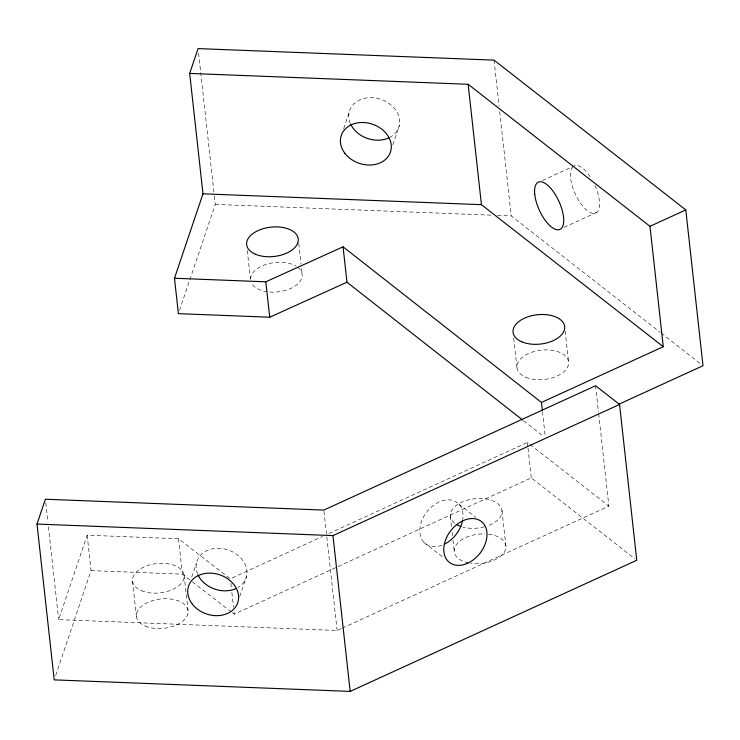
<?xml version="1.0" encoding="UTF-8"?>
<svg xmlns="http://www.w3.org/2000/svg" width="740" height="740" viewBox="0 0 740 740"><rect width="100%" height="100%" fill="white"/><g stroke="black" fill="none" stroke-linecap="round" stroke-linejoin="round"><path stroke-width="0.56" stroke-dasharray="3.7 2.78" d="M341.325 628.556L337.125 630.48L58.673 619.62L87.172 535.196L178.497 538.757L230.362 578.763L322.714 536.38M55.676 675.49L91.085 570.605L87.172 535.196M179.496 310.384L215.275 204.406L214.138 194.093M191.697 577.145L196.433 563.103M343.656 128.667L349.123 112.471M239.732 596.523L246.651 576.016M392.783 144.818L399.341 125.384M329.013 533.494L527.38 442.464L529.192 443.88M232.443 612.766L234.266 614.172L531.292 477.883L634.938 558.839M542.438 180.486L573.139 166.435A25.965 10.748 65.4 0 1 590.132 176.62M564.047 227.365L596.801 212.371M342.37 628.075L608.881 506.132L598.623 413.253M215.275 204.406L491.656 215.183M497.419 215.405L511.238 215.941L660.284 332.362M91.085 570.605L182.41 574.166L191.503 581.187M192.419 581.89L231.537 612.063M661.19 333.074L701.178 364.311M530.099 444.592L608.881 506.132M458.856 504.097L475.727 517.269M423.974 542.383L444.389 558.33M523.633 420.801L543.567 436.434M595.589 385.734L598.494 412.106M565.166 331.076L568.57 361.916M542.476 411.588L545.251 436.711M494.033 60.134L499.093 105.959M499.731 111.684L511.238 215.941M527.38 442.464L527.879 447.034M528.009 448.181L531.292 477.883M513.68 338.023L516.964 367.725M501.979 510.507L505.882 545.916M450.364 516.307L451.502 526.584M452.131 532.301L452.51 535.723M453.01 540.293L454.277 551.716M298.766 243.488L301.032 264.041M301.541 268.611L302.17 274.327M323.963 511.229L337.125 630.48M247.28 250.425L250.435 278.989M198.579 53.178L214.008 192.946M230.862 583.333L231.37 587.902M231.87 592.472L233.507 607.318M234.016 611.888L234.266 614.172M184.131 575.322L188.034 610.731M178.497 538.757L182.41 574.166M132.516 581.122L136.428 616.54M45.76 502.663L47.915 522.163M48.424 526.751L58.673 619.62M297.859 267.39A25.965 14.745 -6.3 0 1 287.814 289.645A25.965 14.745 -6.3 0 1 251.878 283.818M250.499 279.165A25.965 14.745 -6.3 0 1 267.556 263.958A25.965 14.745 -6.3 0 1 296.24 266.271M350.335 123.469A25.965 20.665 18.7 0 1 363.349 98.624A25.965 20.665 18.7 0 1 396.233 110.843A25.965 20.665 18.7 0 1 388.944 137.825M594.951 185.388A25.965 10.748 65.4 0 1 596.283 212.75A25.965 10.748 65.4 0 1 576.627 196.812A25.965 10.748 65.4 0 1 572.446 167.138M441.882 545.26A25.965 18.472 -52 0 1 419.811 529.896A25.965 18.472 -52 0 1 443.464 500.444A25.965 18.472 -52 0 1 462.787 519.24M197.645 574.101A25.965 20.665 18.7 0 1 209.994 549.45A25.965 20.665 18.7 0 1 242.757 560.346A25.965 20.665 18.7 0 1 238.012 587.532M454.675 523.245A25.965 14.745 -6.3 0 1 463.064 501.618A25.965 14.745 -6.3 0 1 499.195 504.948A25.965 14.745 -6.3 0 1 486.596 526.177M484.497 526.806A25.965 14.745 -6.3 0 1 462.778 527.074M488.382 534.178A25.965 14.745 -6.3 0 1 504.384 552.068A25.965 14.745 -6.3 0 1 470.714 563.316M468.661 562.955A25.965 14.745 -6.3 0 1 455.59 545.889A25.965 14.745 -6.3 0 1 485.107 533.919M525.724 377.224A25.965 14.745 -6.3 0 0 568.135 365.81A25.965 14.745 -6.3 0 0 534.437 351.426A25.965 14.745 -6.3 0 0 525.724 377.224M141.285 590.631A25.965 14.745 -6.3 0 0 183.687 579.216A25.965 14.745 -6.3 0 0 149.989 564.824A25.965 14.745 -6.3 0 0 141.285 590.631M145.188 626.04A25.965 14.745 -6.3 0 0 187.599 614.626A25.965 14.745 -6.3 0 0 153.901 600.242A25.965 14.745 -6.3 0 0 145.188 626.04"/><path stroke-width="1.11" d="M37 524.059L45.381 499.232L323.833 510.082L595.589 385.734L619.556 404.456L636.761 560.263L350.168 691.401L54.205 679.866L37 524.059L332.963 535.594L619.556 404.456M522.727 420.089L346.968 282.218L269.721 317.22L178.396 313.658L174.483 278.249L202.982 193.825L189.69 73.427L198.07 48.599L494.033 60.134L685.795 209.919L703 365.726L618.936 404.197M189.69 73.427L468.143 84.286L649.979 226.32L685.795 209.919M174.483 278.249L265.808 281.811L343.055 246.809L541.467 402.449L663.271 346.709L649.979 226.32M202.982 193.825L481.435 204.675L663.271 346.709M541.467 402.449L542.346 410.441M468.143 84.286L481.435 204.675M343.055 246.809L346.968 282.218M332.963 535.594L350.168 691.401M265.808 281.811L269.721 317.22M388.944 137.825A25.965 20.665 18.7 0 1 350.742 124.366M236.254 588.457A25.965 20.665 18.7 0 1 198.052 574.999M462.62 520.238A25.965 18.472 -52 0 1 444.694 544.039M460.891 526.491A25.965 14.745 -6.3 0 1 456.293 524.364M255.411 254.227A25.965 14.745 -6.3 0 0 297.822 242.803A25.965 14.745 -6.3 0 0 264.125 228.419A25.965 14.745 -6.3 0 0 255.411 254.227M521.82 341.815A25.965 14.745 -6.3 0 0 564.222 330.401A25.965 14.745 -6.3 0 0 530.534 316.017A25.965 14.745 -6.3 0 0 521.82 341.815M345.053 153.522A25.965 20.665 18.7 0 0 388.99 155.243A25.965 20.665 18.7 0 0 363.507 122.516A25.965 20.665 18.7 0 0 345.053 153.522M534.761 194.565A25.965 10.748 65.4 0 0 558.367 229.816A25.965 10.748 65.4 0 0 554.306 193.02A25.965 10.748 65.4 0 0 534.761 194.565M192.363 604.154A25.965 20.665 18.7 0 0 236.301 605.875A25.965 20.665 18.7 0 0 210.817 573.149A25.965 20.665 18.7 0 0 192.363 604.154M467.736 563.205A25.965 18.472 -52 0 0 482.832 522.819A25.965 18.472 -52 0 0 445.6 539.858A25.965 18.472 -52 0 0 467.736 563.205"/></g></svg>
